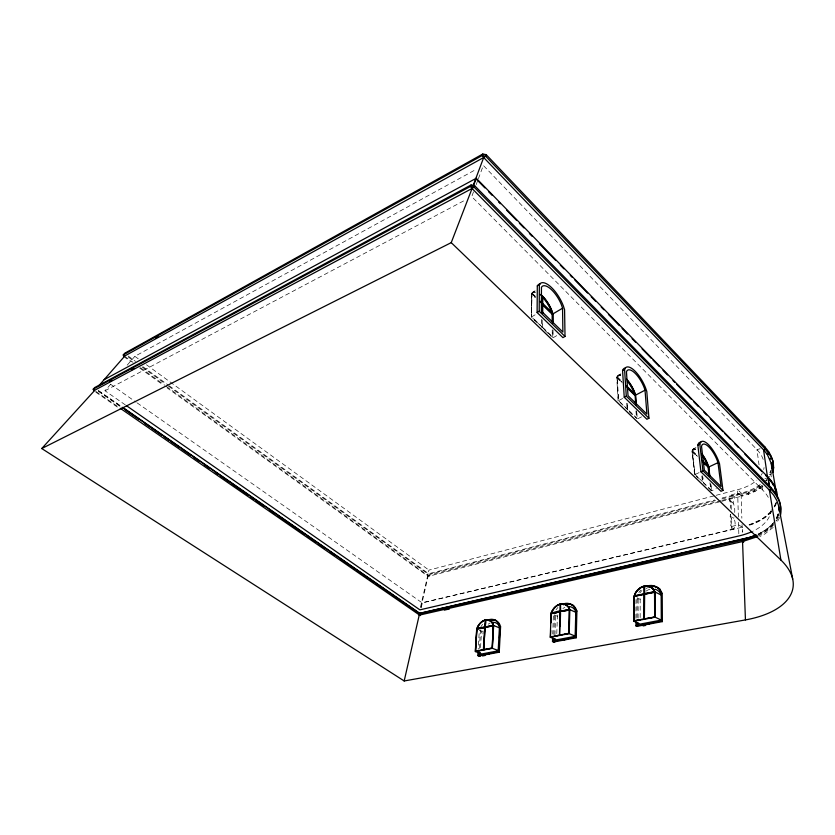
<?xml version="1.0" encoding="UTF-8"?>
<svg xmlns="http://www.w3.org/2000/svg" width="835" height="835" viewBox="0 0 835 835"><rect width="100%" height="100%" fill="white"/><g stroke="black" fill="none" stroke-linecap="round" stroke-linejoin="round"><path stroke-width="0.63" stroke-dasharray="4.17 3.13" d="M542.197 319.982L542.176 327.706L542.708 320.964M637.022 617.556L637.074 598.664M638.097 618.046L638.138 599.175L638.921 597.202M640.153 617.566L640.174 599.3L641.04 597.098M541.602 319.398L541.571 327.122L542.082 326.819L532.761 317.822M635.936 618.317L635.999 598.163L638.138 599.175M531.603 294.077L531.321 317.237L532.104 293.774L531.603 294.077L535.256 297.667M551.298 336.035L531.519 316.956L531.811 293.158L535.934 290.152M731.251 509.423L731.262 507.868A21.731 17.264 -55.1 0 0 729.78 500.906A6.544 5.229 -52.9 0 1 730.145 497.326L731.543 494.8L737.702 493.203L742.085 496.084L720.626 501.574M553.845 634.475L554.471 615.666M554.941 634.934L555.557 616.136L553.375 615.197L552.749 634.026M556.799 633.64L557.362 616.272L558.197 614.195M734.716 512.45L734.769 510.101A21.658 17.264 -55 0 0 733.276 503.161A6.523 5.229 -52.8 0 1 733.631 499.591L735.03 497.065L731.543 494.8M480.542 647.636L481.513 631.333L479.321 630.477L478.184 649.317M482.974 633.984L483.121 631.49L479.958 630.248M479.363 648.471L480.417 630.905L481.492 628.244M771.582 469.395L769.484 476.9M778.711 513.702L776.32 521.04M420.443 607.369L428.939 570.117L714.927 495.625M420.976 607.452L428.668 573.728L714.656 499.998M421.247 607.556L422.312 602.891L742.357 527.177L742.503 532.198L742.023 524.495M730.573 514.423L730.145 516.187L731.032 518.013A11.137 8.945 -55.2 0 1 731.564 522.105L730.406 526.77L733.934 528.952L735.092 524.307A11.095 8.945 -55.1 0 0 734.56 520.226L733.662 518.399L730.145 516.187M733.662 518.399L733.892 517.512M473.529 191.82L471.754 196.611L762.512 489.874A64.984 34.851 6.4 0 1 769.171 499.1M476.2 184.629L477.985 179.828M478.424 178.638L483.329 165.445L756.938 449.627A53.409 30.123 5.8 0 1 763.764 461.515M772.166 471.493L770.862 474.833L769.15 474.697L770.788 470.397M697.225 456.098L692.09 451.057L692.445 450.128A16.178 5.73 63.6 0 1 695.91 449.46M694.741 473.341L692.225 450.764L692.716 449.533A16.627 5.876 63.6 0 1 696.265 448.844M692.09 451.057L692.935 449.898A16.189 5.72 63.6 0 1 696.39 449.23M775.548 503.557L774.128 507.064M778.627 516.99L776.498 520.831M779.66 517.523L776.279 523.775M771.258 476.91L770.924 474.708L769.15 474.697M776.623 518.921L776.602 518.942A72.468 38.88 6.4 0 0 778.585 514.068M622.106 382.326L616.888 377.201L617.399 376.334A17.107 6.482 61.9 0 1 621.605 376.157M616.888 377.201L617.89 376.074A17.117 6.482 61.9 0 1 620.426 375.332M622.649 398.483L618.349 400.748L616.981 376.836L617.66 375.677A17.577 6.649 61.9 0 1 620.259 374.925M765.204 480.72L766.979 480.73M773.231 525.445L768.805 529.787L758.472 536.122M125.281 404.86L105.001 390.749L110.971 383.86M127.181 365.177L134.863 356.326L476.472 169.202M535.371 297.145L531.791 293.628L532.469 292.845A18.276 7.348 59.8 0 1 535.621 292.49M531.791 293.628L532.981 292.542A18.276 7.338 59.8 0 1 534.39 292.031M771.102 511.479L761.979 519.161L747.68 525.434M773.669 524.463L764.745 531.686L758.399 534.984M773.179 527.407L764.975 533.878L759.892 536.519M760.309 484.477C748.567 493.234 733.318 494.57 719.697 498.704M762.397 485.354L753.556 491.032L741.177 495.489L742.179 496.053L748.828 494.017L754.892 491.471L762.939 486.408M531.811 293.158L535.026 291.196M531.519 316.956L536.989 313.689M553.083 337.757L557.436 335.232M618.798 374.988L620.906 373.85M616.981 376.836L621.198 374.571M618.098 400.936L616.773 377.681L617.263 377.42L621.689 381.762M105.001 390.749L466.003 199.659M641.572 416.842L637.293 419.024L636.844 412.73M693.614 448.698L695.931 447.581M692.225 450.764L695.712 449.094M694.584 474.729L692.017 451.547L696.86 455.597M699.083 472.631L694.877 474.593L698.634 478.215M708.268 487.922L711.389 490.228L710.595 483.799M709.802 488.997L711.66 490.782L716.367 488.642M760.111 448.729L756.938 449.627L759.203 465.982M716.179 495.291L737.597 489.717A53.409 30.123 5.8 0 0 756.854 480.177M715.564 500.582L429.618 574.146L427.656 573.749L166.322 384.57M721.857 498.965L742.012 493.777L742.179 496.053M721.158 500.624L427.196 575.743L167.073 387.847M722.421 500.301L735.03 497.065M719.373 501.887L429.169 576.14L427.196 575.743L427.656 573.749L429.618 574.146L429.169 576.14L428.209 575.712L165.706 385.968M742.294 527.198L738.578 524.818L730.406 526.77M137.17 402.919L422.04 602.786L733.934 528.952M764.902 478.486L766.509 478.737L766.822 480.96M554.221 614.925L557.362 616.272M637.095 597.829L640.174 599.3M729.769 500.916L733.266 503.161M742.012 493.777L737.597 489.717L738.37 517.23M95.66 391.271L119.228 407.574M95.889 392.231L118.382 407.783M98.206 390.383L120.71 405.987M98.634 390.989L121.106 406.572M98.446 391.354L120.929 406.937M110.502 384.204L136.105 402.167M123.726 356.535L131.126 361.879M139.581 367.984L162.846 384.789M128.193 356.065L135.573 361.409M142.962 366.753L168.263 385.081M169.317 385.853L428.668 573.728M128.381 357.109L133.652 360.918M142.075 367.024L165.267 383.808M124.592 356.253L133.026 362.348M140.405 367.682L164.652 385.206M134.863 356.326L139.069 359.384M146.449 364.749L428.939 570.117M728.725 498.683L731.053 501.303L731.366 503.641A21.47 17.358 -52.4 0 0 730.312 508.233M542.687 327.404L552.78 337.142L552.739 329.408M629.026 410.736L637.011 418.439L636.458 410.684M711.389 490.228L703.519 482.64L702.924 477.495M620.081 402.418L627.889 409.954M629.6 411.603L636.437 418.199M703.331 482.745L706.107 485.427M534.118 319.93L536.915 322.623M544.931 330.357L551.351 336.557M629.402 411.853L632.064 414.421M696.359 476.43L698.133 478.142M532.292 293.315L535.882 296.842M617.389 376.94L621.731 381.198M692.57 450.817L696.849 455.023M532.104 293.774L535.757 297.354M616.773 377.681L622.075 382.889M692.017 451.547L697.246 456.682M732.013 529.411L730.594 523.535A10.364 8.402 -53.9 0 1 731.512 519.38L730.468 514.318M762.512 489.874L761.812 484.843L754.704 489.185L748.703 491.721L742.106 493.746L741.115 493.182L741.845 518.191M710.888 484.519L711.66 490.782M709.948 482.745L710.888 490.448M702.298 475.752L703.049 482.192L695.085 474.489L692.497 451.317M701.807 475.981L702.559 482.411M635.957 410.945L636.416 417.406M627.722 403.42L627.628 410.142L627.137 402.386M626.688 403.169L627.095 409.63L627.607 409.369L618.599 400.675L617.263 377.42M738.505 522.292L738.85 534.724M553.031 330.232L553.073 336.505M552.227 329.71L552.269 337.434M777.949 514.068A72.196 38.723 6.4 0 1 774.181 521.687M772.772 523.462A72.196 38.723 6.4 0 1 758.138 534.056M771.248 509.684A64.984 34.851 6.4 0 1 753.18 531.06M764.056 467.548A53.409 30.123 5.8 0 1 763.681 469.5M762.261 473.299A53.409 30.123 5.8 0 1 761.228 475.115M639.881 592.954A16.115 12.828 -65.1 0 1 641.917 590.543M532.72 292.114A18.777 7.536 59.8 0 1 534.17 291.603M480.407 627.816A14.529 10.229 -69.7 0 1 482.985 623.881M556.047 609.79A15.28 11.429 -68.1 0 1 557.926 607.525M638.817 592.443A16.126 12.828 -65.1 0 1 640.852 590.021M646.144 591.076A13.6 10.845 -65.1 0 1 650.58 589.113M562.894 608.527A12.88 9.655 -68.1 0 1 564.857 607.389M488.277 624.163A12.254 8.642 -69.8 0 1 490.061 623.098M646.165 588.55A16.095 12.828 -65.1 0 1 647.897 587.642M776.634 502.357A69.326 37.7 6.2 0 1 774.723 507.106M771.665 511.563A69.326 37.7 6.2 0 1 749.746 525.111M776.122 502.378A68.804 37.418 6.2 0 1 774.222 507.085M771.185 511.511A68.804 37.418 6.2 0 1 749.423 524.954M778.063 514.089A71.946 38.587 6.4 0 1 776.07 518.942M774.932 520.8A71.946 38.587 6.4 0 1 758.18 534.076M773.356 523.535A72.468 38.88 6.4 0 1 757.449 534.703M760.267 488.433L758.775 488.089L760.121 488.527L759.892 486.252L758.545 485.813L760.027 486.168L760.267 488.433M754.892 491.471L753.556 491.032L754.736 491.544L754.548 489.258L753.368 488.746L754.704 489.185L754.892 491.471M748.828 494.017L747.649 493.516L748.651 494.08L748.525 491.784L747.523 491.21L748.703 491.721L748.828 494.017"/><path stroke-width="1.25" d="M646.937 618.516L654.922 616.992L654.557 592.13L644.38 594.249L644.223 619.017L643.962 594.343L633.953 596.42L633.859 620.833L640.445 619.747M644.401 586.191L646.687 586.128A13.412 10.636 -65.1 0 1 653.951 590.282L654.671 591.806L653.68 590.157A13.412 10.636 -65.1 0 0 646.415 585.993L644.401 586.191L644.234 593.977L643.962 586.285L641.948 586.942A13.412 10.636 -65.1 0 0 634.798 594.103A13.684 10.845 -65.1 0 1 654.129 590.115L655.026 591.984L655.131 617.19L661.32 620.092L640.142 624.089L633.911 621.25L634.005 596.347L643.962 594.343M542.124 312.655L542.155 303.637L540.328 301.842M540.245 294.39L542.176 296.091L542.155 303.011L540.36 301.247M542.729 313.24L542.75 304.222L542.239 304.524L552.144 314.242L552.185 321.976M542.771 296.675L544.691 298.773A18.276 7.338 59.8 0 1 551.81 311.058L552.467 313.135L542.75 303.585L542.771 296.675L542.27 296.978L544.19 299.076A18.276 7.348 59.8 0 1 551.298 311.361M649.515 586.243A16.115 12.828 -65.1 0 1 660.986 590.982L662.207 593.497L662.385 621.605L636.99 626.365L637.001 622.586M638.076 625.592L638.086 623.077M541.623 311.664L542.155 303.637M541.654 302.155L542.176 296.091M634.13 620.958L634.183 606.826M636.99 626.365L635.915 625.874L635.926 622.096M565.013 336.442L539.201 311.278L539.347 284.641L540.558 283.263A22.336 8.788 59.8 0 1 563.375 305.986L564.585 309.733L565.013 336.442L562.936 337.632L537.114 312.53L537.302 285.894L538.523 284.516A22.315 8.82 59.8 0 1 540.235 283.921M777.364 497.389A69.326 37.7 6.2 0 0 767.918 477.098L771.634 482.233L767.511 477.328L763.566 449.835L765.371 449.021L765.079 447.028L486.189 154.652L482.776 154.026L482.202 155.54L483.695 157.512L763.566 449.835L767.344 454.522L771.31 463.456C776.696 462.465 766.895 451.464 765.246 449.167L764.964 447.174C771.415 453.729 775.047 463.467 772.939 472.589M772.772 460.972L772.761 469.166M563.468 604.801A15.26 11.429 -68.1 0 1 575.899 608.642L576.912 611.053L576.244 637.752L575.148 637.293L575.826 610.573L574.824 608.162A15.28 11.429 -68.1 0 0 562.383 604.321M575.503 636.27L569.188 633.629L569.846 609.675L569.115 607.89A12.953 9.655 -68 0 0 551.925 611.481L551.09 613.579L550.275 637.241L556.601 639.84L575.503 636.27L575.722 627.492M576.035 614.946L575.357 610.656A12.88 9.655 -68.1 0 0 568.917 606.534M569.386 609.821L569.011 633.431L569.386 609.821L560.306 611.711L559.586 635.07L562.153 634.746M559.481 635.247L559.93 611.794L550.996 613.652L559.93 611.794M559.941 611.324L560.17 604.133L558.365 604.738A12.702 9.467 -68 0 0 551.82 611.46C546.956 617.837 574.397 606.2 551.131 613.161M560.609 611.366L560.556 604.049L562.352 603.882A12.702 9.467 -68 0 1 568.666 607.932L569.543 609.508L561.882 611.095M560.139 626.104L560.546 613.12M553.72 638.243L553.595 642L576.244 637.752M554.732 641.197L554.816 638.691M552.728 636.541L550.474 636.969L550.693 630.529M550.964 622.795L551.267 613.767M554.691 642.449L552.499 641.551L552.624 637.794M488.757 620.645A14.519 10.229 -69.7 0 1 499.748 624.455L500.582 626.761L499.236 652.198L498.13 651.77L499.487 626.313L498.652 624.016A14.529 10.229 -69.7 0 0 487.661 620.196M498.756 650.747L492.389 648.315L493.642 625.509L493.036 623.797A12.316 8.632 -69.7 0 0 477.61 627.022L476.795 629.005L475.418 651.561L481.795 653.951L498.756 650.747L498.892 648.221M499.424 638.128L499.758 631.824M493.193 625.645L492.233 648.127L493.193 625.645L485.052 627.335L483.684 649.755L475.324 651.196L476.681 629.089L484.978 627.534L476.681 629.089M480.24 652.657L480.021 656.414L477.797 655.59L478.027 651.822M483.402 649.651L484.707 627.419M485.479 620.04L487.369 620.019A12.076 8.465 -69.7 0 1 492.88 623.943L493.381 625.342L492.608 623.839A12.087 8.465 -69.7 0 0 487.087 619.904L485.479 620.04C482.432 638.431 488.298 616.23 483.778 620.781A12.076 8.465 -69.7 0 0 477.745 627.106L477.088 628.724L477.474 627.001A12.087 8.465 -69.7 0 1 483.507 620.666L485.135 620.113M485.052 627.335L483.747 649.599L491.951 648.023M493.381 625.342L485.354 627.012L485.761 620.154M492.233 648.127L475.606 651.3L476.952 629.193M479.133 652.239L478.914 656.007L499.236 652.198M780.339 510.895C781.748 502.065 776.738 493.673 770.862 487.494M780.255 516.093C783.032 506.292 778.022 496.251 771.185 489.425L770.935 487.369L474.614 185.641L471.076 184.984L94.71 387.555L93.228 389.183L93.75 390.749L472.057 188.491L474.061 187.103L474.614 185.641M471.076 184.984L470.512 186.435L472.057 188.491L769.39 490.124L771.258 489.3L474.061 187.103L470.512 186.435L93.228 389.183L94.585 390.529L41.75 448.541L404.182 680.974L419.64 613.287L750.112 537.249A71.946 38.587 6.4 0 0 755.978 535.058A72.196 38.723 6.4 0 1 742.513 539.337L743.474 539.942L420.725 613.704L418.638 613.245L420.725 613.704L420.297 615.583L120.303 408.325M486.189 154.652L485.626 156.166L483.695 157.512L123.726 356.535L123.267 354.927L124.77 353.215L482.776 154.026M473.069 185.829L483.695 157.512M473.57 185.485L476.274 178.252L767.97 477.129L769.411 486.815L767.97 477.129M722.995 490.395L702.945 470.856L699.803 444.157L700.44 442.498A19.769 6.847 63.5 0 1 718.267 460.252L719.519 463.749L722.995 490.395L721.002 491.304L700.941 471.785L697.841 445.097L698.477 443.437A19.748 6.868 63.5 0 1 700.941 442.206M41.75 448.541L451.234 242.641L472.057 188.491M644.234 593.977L634.349 596.033L634.798 594.103M634.349 596.033L635.059 594.228A13.412 10.636 -65.1 0 1 636.437 591.942M551.403 613.276L552.081 611.575A12.702 9.467 -68 0 1 558.646 604.853L560.17 604.133M622.566 370.448L624.57 369.362L625.467 367.817A20.906 7.755 61.9 0 1 645.559 387.837L646.791 391.458L648.941 418.231L646.906 419.264L624.225 397.22L622.566 370.448L623.463 368.903A20.885 7.776 61.9 0 1 624.81 368.089M98.478 386.146L124.592 356.253L123.267 354.927L482.202 155.54L485.626 156.166L765.371 449.021M104.093 379.706L476.274 178.252M537.302 285.894L539.347 284.641M542.75 303.585L542.249 303.888L551.079 312.561M537.114 312.53L539.201 311.278M552.144 314.242L552.645 313.939L542.75 304.222M552.989 322.696L552.937 313.908L562.55 308.219L561.652 305.433A18.871 7.431 59.8 0 0 542.353 286.228L541.456 287.261L541.372 311.069L562.884 332.079L562.55 308.219M155.748 338.091L158.024 336.829M109.844 381.511L112.14 380.28M131.659 369.821L133.955 368.59M624.225 397.22L626.281 396.145L624.57 369.362M635.414 403.19L635.351 395.185L626.636 386.615M636.312 405.184L635.592 395.122L645.027 390.185L644.109 387.492A17.66 6.555 61.9 0 0 627.127 370.583L626.459 371.732L628.024 395.665L646.916 414.108L645.027 390.185M757.47 536.634L742.545 541.55L419.212 615.165L419.629 613.527L122.171 407.313M697.841 445.097L699.803 444.157M702.788 461.567L707.861 466.546L707.663 464.385A16.189 5.72 63.6 0 0 702.047 454.344M702.913 462.246L708.56 467.089L709.656 476.086M709.823 475.762L708.748 466.995L717.985 462.673L717.056 460.075A16.7 5.782 63.5 0 0 701.984 445.076L701.515 446.308L704.343 470.168L721.075 486.502L717.985 462.673M700.941 471.785L702.945 470.856M763.566 449.835L765.246 449.167M768.868 453.593L767.188 454.25L768.962 453.729L768.544 451.568M404.182 680.974L745.446 619.914A94.397 46.029 7.4 0 0 780.913 560.055L769.39 490.124L771.185 489.425M757.209 535.444L743.505 539.88L742.461 539.347M771.55 458.3L769.786 458.822L771.613 458.436L771.196 456.234M756.333 535.183A72.468 38.88 6.4 0 1 750.414 537.385L419.911 613.391L122.849 407.48M444.387 610.114L449.449 608.955M773.126 463.07L771.31 463.456L776.268 492.368A68.804 37.418 6.2 0 0 774.598 487.275L775.538 490.208M476.816 628.619L484.728 626.97M493.099 625.227L485.354 627.012M560.337 611.241L569.272 609.383M634.089 595.908L643.962 593.852M654.41 591.671L644.39 593.758L653.429 592.067M477.088 628.724L485.01 627.085M485.323 627.45L493.464 625.759M562.853 611.356L568.52 610.176M644.38 594.249L654.817 592.266M559.21 635.132L550.474 636.969M559.586 635.07L568.729 633.316M633.859 620.833L643.952 618.892M654.922 616.992L644.38 618.829L644.651 594.374M554.983 636.103L558.354 635.456M564.439 634.308L569.011 633.431M475.418 651.561L492.389 648.315M550.275 637.241L569.188 633.629M633.911 621.25L655.131 617.19M477.797 655.59L498.13 651.77M552.499 641.551L575.148 637.293M635.915 625.874L661.31 621.104L662.385 621.605M482.536 655.945L485.062 655.475M643.107 625.916L645.622 625.436M771.342 463.728L771.77 468.07L773.596 467.819M771.77 468.07L773.596 467.955L773.231 465.68M487.89 653.701L488.997 654.118M499.487 626.313L500.582 626.761M493.642 625.509L499.956 628.035M563.729 639.443L564.836 639.892M569.846 609.675L576.108 612.431M575.826 610.573L576.912 611.053M648.503 623.505L649.588 624.006M643.962 586.285L642.219 587.078A13.412 10.636 -65.1 0 0 636.969 591.232M655.026 591.984L661.163 595L660.266 593.142A13.6 10.845 -65.1 0 0 655.047 589.218M645.768 586.598A16.126 12.828 -65.1 0 1 659.921 590.46L661.143 592.975L662.207 593.497M745.446 619.914L742.545 541.55L743.588 542.082L743.505 539.88M742.545 541.55L743.557 542.155M125.219 409.901L139.132 419.546M144.486 423.261L149.841 426.977M151.991 428.459L161.625 435.139M163.764 436.621L169.119 440.327M171.258 441.819L179.828 447.748M181.967 449.24L190.537 455.169M193.751 457.403L199.106 461.108M204.46 464.824L209.815 468.529M215.169 472.245L218.384 474.468M220.523 475.95L229.093 481.889M231.232 483.371L248.371 495.249M250.51 496.731L253.725 498.954M255.865 500.447L264.434 506.375M269.788 510.091L275.143 513.807M277.283 515.289L305.13 534.577M307.27 536.07L315.839 541.998M319.043 544.232L324.397 547.937M329.752 551.653L335.106 555.359M340.461 559.074L349.03 565.013M351.17 566.495L354.384 568.718M356.524 570.201L368.308 578.363M370.448 579.855L373.662 582.078M375.802 583.561L379.017 585.784M381.157 587.276L389.726 593.205M391.865 594.697L400.435 600.626M402.574 602.118L411.144 608.057M413.283 609.54L417.573 612.504M126.346 405.601L419.88 609.853L738.891 535.955A64.984 34.851 6.4 0 0 752.011 531.603M451.234 242.641L780.913 560.055M626.281 396.145L648.941 418.231M626.594 385.979L635.153 394.391L634.485 392.387A17.117 6.482 61.9 0 0 627.857 380.917M702.433 460.502L708.341 466.316M702.538 461.17L708.56 467.089M628.672 388.766L633.807 393.817M627.889 388.599L634.861 395.446M475.783 178.596L484.874 187.906M488.506 191.622L492.139 195.348M498.505 201.861L500.322 203.719M506.678 210.232L516.677 220.471M519.401 223.269L523.952 227.924M529.4 233.508L532.125 236.295M539.4 243.737L555.755 260.489M560.306 265.144L563.938 268.87M570.295 275.383L572.121 277.241M574.845 280.038L587.569 293.064M591.201 296.79L595.741 301.435M601.2 307.019L603.924 309.816M608.465 314.471L619.372 325.64M622.106 328.426L627.555 334.01M632.095 338.666L635.738 342.392M642.094 348.905L651.185 358.205M653.001 360.073L659.368 366.586M663 370.302L667.541 374.957M673 380.541L674.816 382.409M676.632 384.267L691.171 399.151M693.895 401.948L698.446 406.603M703.895 412.187L706.619 414.974M710.261 418.7L722.985 431.726M724.801 433.584L730.249 439.168M734.8 443.823L738.432 447.55M744.789 454.063L762.063 471.744M765.695 475.47L767.511 477.328M769.39 490.124L773.721 495.238L776.811 500.489L778.606 505.801L792.707 579.093M772.177 483.194L773.304 485.125M708.748 466.995L707.84 464.406A16.627 5.876 63.6 0 0 702.068 454.104M707.861 466.546L707.172 464.604A16.178 5.73 63.6 0 0 701.567 454.574M635.592 395.122L634.694 392.44A17.577 6.649 61.9 0 0 626.542 379.121M552.937 313.908L552.05 311.131A18.777 7.536 59.8 0 0 540.944 294.63M708.08 467.318L709.019 475.031M778.606 505.801L779.107 511.051M635.351 395.185L635.999 404.234M661.143 592.975L661.31 621.104M552.645 313.939L552.697 322.968M654.557 592.13L654.65 616.867M644.662 586.327L644.662 593.883M627.367 381.177A17.107 6.482 61.9 0 1 633.984 392.648M562.623 604.008A12.702 9.467 -68 0 1 567.748 606.387M491.898 622.472A12.254 8.642 -69.8 0 1 499.351 626.334M648.774 587.287A16.095 12.828 -65.1 0 1 660.349 589.427M566.955 604.477A15.249 11.429 -68.1 0 1 573.728 605.605M492.013 620.342A14.508 10.229 -69.8 0 1 496.199 620.562M772.323 483.225A68.804 37.418 6.2 0 1 774.108 486.262"/></g></svg>
